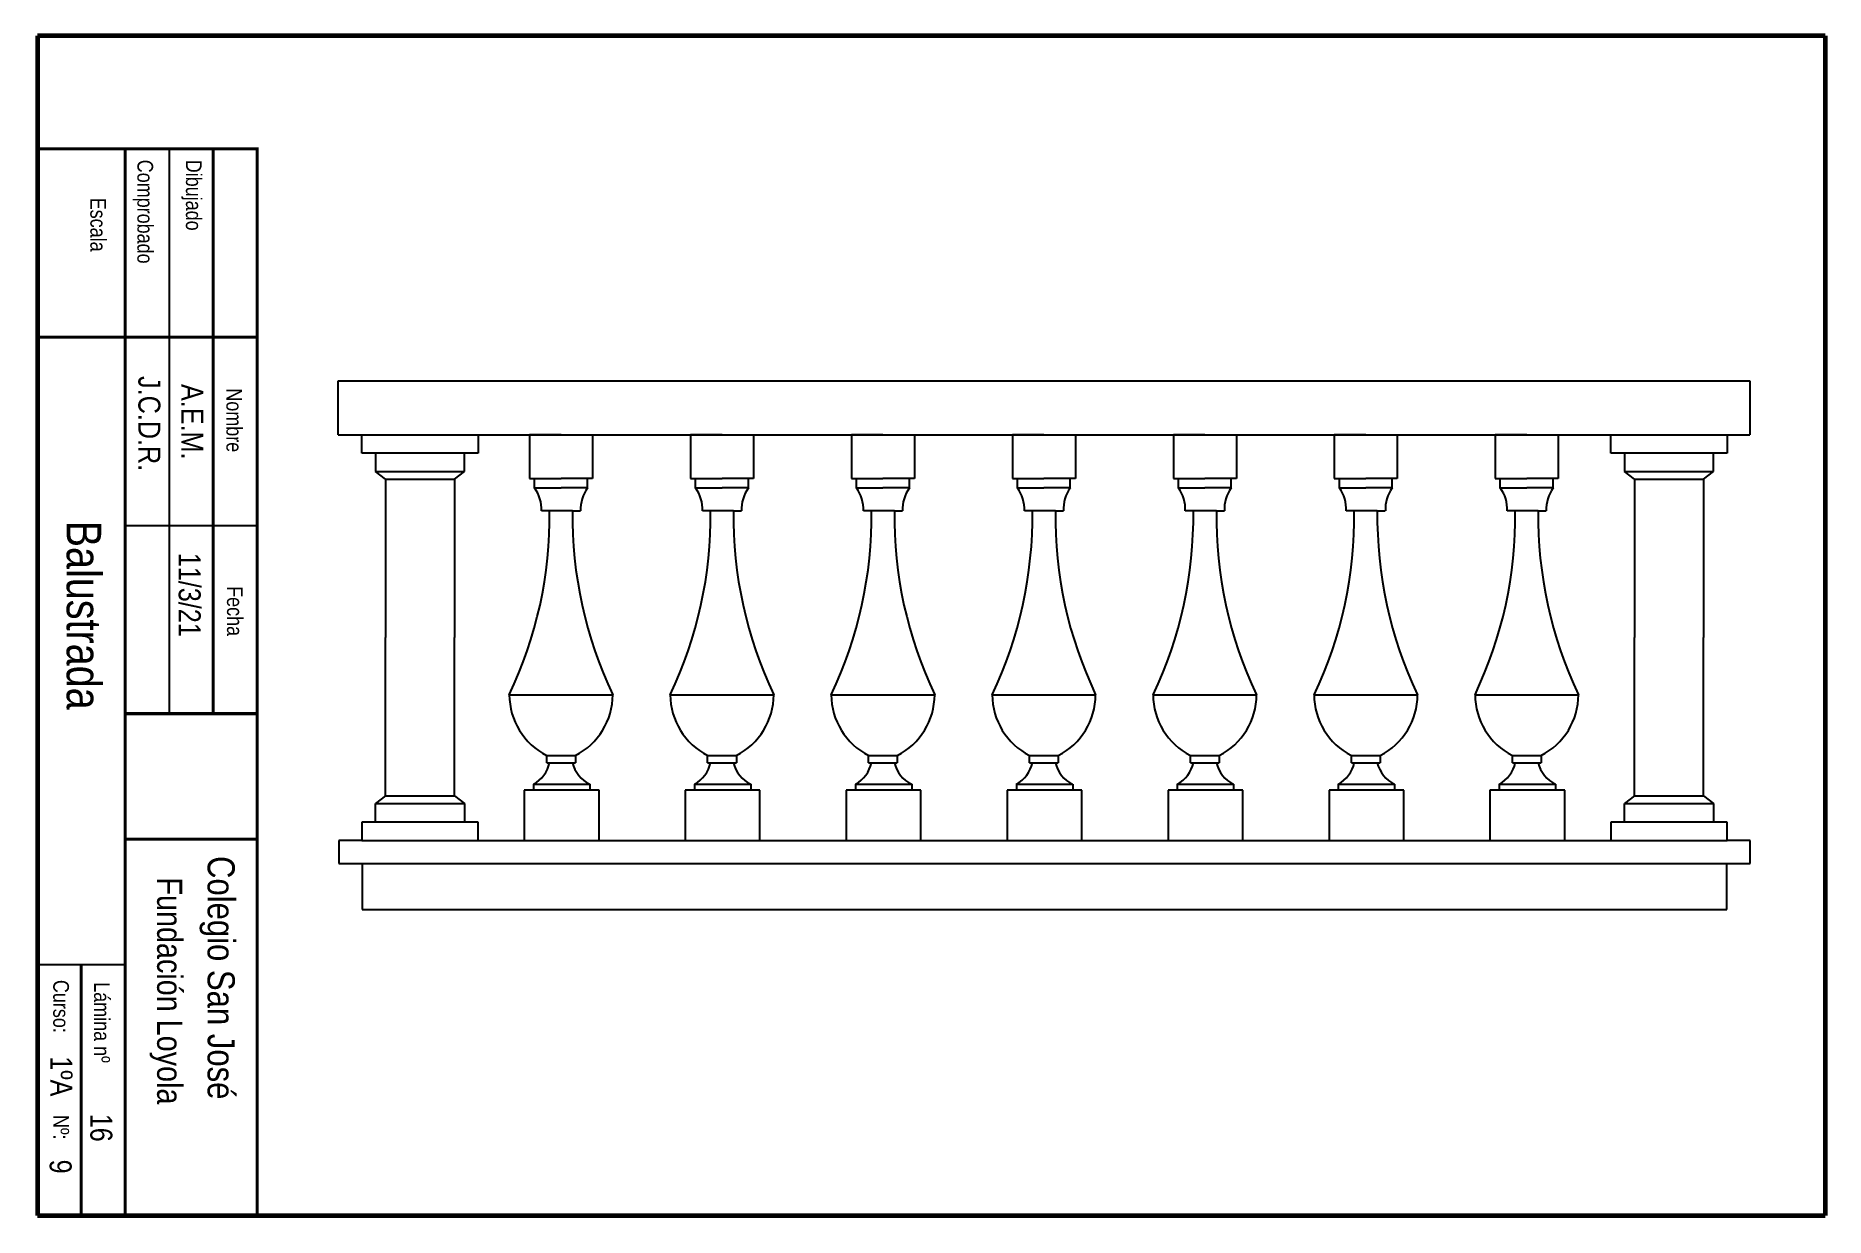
# Paper-space layout 'A4 horizontal' of a CAD drawing. Header units: millimetres. Extents: x 0 to 285, y 0 to 188.
# The model-space entities are those that its viewports show. They can reach past a viewport. Long polylines and large blocks are cut down to what shows.
import ezdxf

# ---------------------------------------------------------------- set-up
doc = ezdxf.new("R2010")
doc.units = ezdxf.units.MM
doc.layers.add('Ventana', color=7, linetype='Continuous')
doc.layers.get('Ventana').off()
doc.styles.get("Standard").update_dxf_attribs({"font": ''})
doc.styles.get('Standard').set_extended_font_data('Arial Narrow')

# ---------------------------------------------------------------- blocks, each defined once
blk = doc.blocks.new('Columna_1')
for p, q in [((-12.675, 88.24), (12.675, 88.24)), ((-12.675, 84.24), (-12.675, 88.24)), ((12.675, 88.24), (12.675, 84.24)), ((12.675, 84.24), (-12.675, 84.24)), ((-9.67, 84.24), (-9.67, 80.24)), ((9.67, 80.24), (9.67, 84.24)), ((-9.67, 80.24), (9.67, 80.24)), ((-7.5, 78.57), (-9.67, 80.24)), ((-7.5, 78.57), (7.5, 78.57)), ((-7.5, 78.57), (-7.5, 44.12)), ((7.5, 78.57), (9.67, 80.24)), ((7.5, 78.57), (7.5, 44.12)), ((-7.5, 9.67), (-7.5, 44.12)), ((7.5, 9.67), (7.5, 44.12)), ((-7.5, 9.67), (-9.67, 8)), ((-9.67, 4), (-9.67, 8)), ((-9.67, 8), (9.67, 8)), ((-7.5, 9.67), (7.5, 9.67)), ((7.5, 9.67), (9.67, 8)), ((9.67, 8), (9.67, 4)), ((12.675, 4), (-12.675, 4)), ((-12.675, 4), (-12.675, 0)), ((12.675, 0), (12.675, 4)), ((-12.675, 0), (12.675, 0))]:
    blk.add_line(p, q)
blk = doc.blocks.new('Columna_2')
for p, q in [((-0.12, 88.24), (-6.97, 88.24)), ((-6.97, 88.24), (-6.97, 78.7)), ((-0.12, 88.24), (6.73, 88.24)), ((6.73, 88.24), (6.73, 78.7)), ((-6.97, 78.7), (-5.88, 78.7)), ((-5.88, 76.7), (-5.88, 78.7)), ((-5.88, 78.7), (-0.12, 78.7)), ((5.62, 78.7), (-0.12, 78.7)), ((5.62, 76.7), (5.62, 78.7)), ((6.73, 78.7), (5.62, 78.7)), ((-5.88, 76.7), (-0.12, 76.7)), ((5.62, 76.7), (-0.12, 76.7)), ((-2.62, 71.7), (-4.38, 71.7)), ((2.38, 71.7), (-2.62, 71.7)), ((2.38, 71.7), (4.12, 71.7)), ((-11.38, 31.7), (11.12, 31.7)), ((-3.25, 16.9), (-3.25, 18.45)), ((-3.25, 18.45), (3, 18.45)), ((-3.25, 16.9), (3, 16.9)), ((3, 18.45), (3, 16.9)), ((-6.12, 12.2), (6.13, 12.2)), ((-6.12, 12.2), (-6.12, 10.9)), ((6.13, 12.2), (6.13, 10.9)), ((8.13, 10.9), (-8.12, 10.9)), ((-8.12, 10.9), (-8.12, 0)), ((8.13, 0), (8.13, 10.9)), ((-8.12, 0), (8.13, 0))]:
    blk.add_line(p, q)
for centre, radius, start, end in [((-12.37, 72.03), 8, 357.6573, 35.7411), ((12.12, 72.03), 8, 144.2589, 182.3427), ((-92.62, 70.43), 90, 334.5123, 0.8095), ((92.37, 70.43), 90, 179.1905, 205.4877), ((3.62, 31.78), 15, 180.3125, 242.7213), ((-3.87, 31.78), 15, 297.2787, 359.6875), ((-9.47, 18.35), 7, 298.5811, 348.0702), ((9.19, 18.49), 7, 193.1509, 244.0198)]:
    blk.add_arc(centre, radius, start, end)

msp = doc.modelspace()

# ---------------------------------------------------------------- linework, layer by layer
for p, q in [((441.83, 304.17), (441.83, 315.87)), ((441.83, 315.87), (748.78, 315.87)), ((748.78, 315.87), (748.78, 304.17)), ((441.83, 304.17), (748.78, 304.17)), ((447.03, 215.93), (441.96, 215.93)), ((441.96, 215.93), (441.96, 210.93)), ((447.03, 215.93), (743.91, 215.93)), ((748.91, 215.93), (743.91, 215.93)), ((748.91, 210.93), (748.91, 215.93)), ((441.96, 210.93), (748.91, 210.93)), ((447.03, 210.93), (447.03, 200.93)), ((743.83, 200.93), (743.83, 210.93)), ((447.03, 200.93), (743.83, 200.93))]:
    msp.add_line(p, q)

# ---------------------------------------------------------------- block references
for name, p in [('Columna_1', (459.63, 215.93)), ('Columna_2', (490.43, 215.93)), ('Columna_2', (525.43, 215.93)), ('Columna_2', (560.43, 215.93)), ('Columna_2', (595.43, 215.93)), ('Columna_2', (630.43, 215.93)), ('Columna_2', (665.43, 215.93)), ('Columna_2', (700.43, 215.93)), ('Columna_1', (731.23, 215.93))]:
    msp.add_blockref(name, p)

psp = doc.layouts.new('A4 horizontal')

# ---------------------------------------------------------------- linework, layer by layer
at = {"lineweight": 60}
for p, q in [((0.19, 188.13), (0.19, 0.11)), ((284.98, 188.13), (0.19, 188.13)), ((284.98, 188.13), (284.98, 0.11)), ((0.19, 0.11), (284.98, 0.11))]:
    psp.add_line(p, q, dxfattribs=at)
for p, q in [((0.19, 170.11), (35.19, 170.11)), ((14.19, 170.11), (14.19, 0.11)), ((21.19, 170.11), (21.19, 80.11)), ((28.19, 170.11), (28.19, 80.11)), ((35.19, 170.11), (35.19, 0.11)), ((14.19, 110.11), (35.19, 110.11)), ((14.19, 80.11), (35.19, 80.11)), ((14.19, 60.11), (35.19, 60.11)), ((0.19, 40.11), (14.19, 40.11))]:
    psp.add_line(p, q)
at = {"lineweight": 40}
for p, q in [((0.19, 140.11), (35.19, 140.11)), ((7.19, 0.11), (7.19, 40.11))]:
    psp.add_line(p, q, dxfattribs=at)
for points, const_width in [([(0.19, 170.11), (35.19, 170.11), (35.19, 0.11)], 0.5), ([(28.19, 170.11), (28.19, 80.11)], 0.5), ([(14.19, 80.11), (35.19, 80.11)], 0.5), ([(14.19, 60.11), (35.19, 60.11)], 0.5), ([(0.19, 40.11), (14.19, 40.11)], 0.35)]:
    psp.add_lwpolyline(points, dxfattribs=dict(const_width=const_width))
at = {"lineweight": 40, "const_width": 0.5}
psp.add_lwpolyline([(14.19, 170.11), (14.19, 0.11)], dxfattribs=at)

# ---------------------------------------------------------------- texts
for s, height, p in [('Comprobado', 2.5, (16.12, 168.38)), ('Dibujado', 2.5, (23.86, 168.38)), ('Escala', 2.5, (8.63, 162.33)), ('J.C.D.R.', 3.5, (16.28, 133.9)), ('A.E.M.', 3.5, (23.12, 132.64)), ('Nombre', 2.5, (30.3, 131.95)), ('Balustrada', 5.5, (4.86, 110.86)), ('11/3/21', 3.5, (22.7, 105.74)), ('Fecha', 2.5, (30.4, 100.43)), ('Colegio San José', 4.3199, (27.31, 57.42)), ('Fundación Loyola', 4, (19.27, 54.01)), ('Curso:', 2.5, (2.72, 37.68)), ('Lámina nº', 2.5, (9.23, 37.31)), ('1ºA', 3.5, (2.27, 25.49)), ('Nº:', 2.5, (2.72, 16.15)), ('16', 3.5, (8.63, 16.35)), ('9', 3.5, (2.15, 9.04))]:
    psp.add_text(s, height=height, rotation=270).set_placement(p)

# ---------------------------------------------------------------- viewports
at = {"layer": 'Ventana', "view_target_point": (592.87, 255.67)}
psp.add_viewport(center=(160.08, 94.12), size=(249.79, 188.0217), view_center_point=(1.83, 6.96), view_height=256.6768, dxfattribs=at)

doc.saveas('drawing.dxf')
